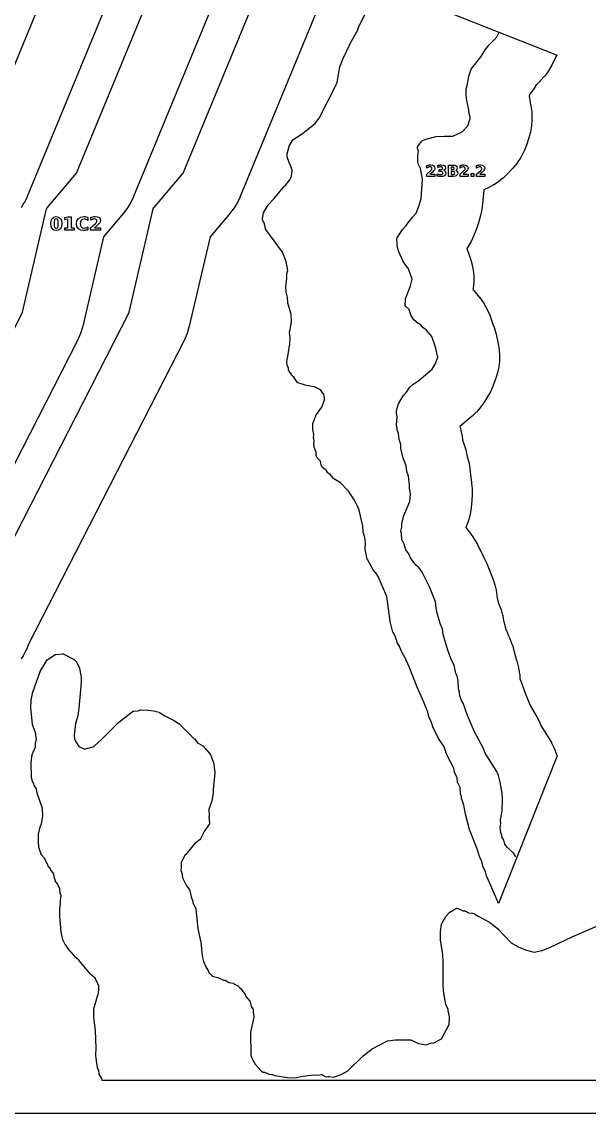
# Model space of a CAD drawing. Header units: millimetres. Extents: x 0 to 841, y 0 to 594.
# Drawn here: x 255.2 to 438.9, y 0 to 353.4 of the extents above; entities that cross this region are included whole.
import ezdxf

# ---------------------------------------------------------------- set-up
doc = ezdxf.new("R2010")
doc.units = ezdxf.units.MM
for name, color, linetype in [('CUT', 1, 'Continuous'), ('ENGRAVE', 5, 'Continuous'), ('SHEET_EDGE_DO_NOT_CUT', 8, 'Continuous')]:
    doc.layers.add(name, color=color, linetype=linetype)

msp = doc.modelspace()

# ---------------------------------------------------------------- linework, layer by layer
at = {"layer": 'CUT'}
for points in [[(195.94, 142.97), (255.46, 259.32), (255.47, 259.34), (255.48, 259.35), (263.24, 292.81), (263.25, 292.86), (263.27, 292.9), (263.29, 292.95), (263.37, 293.09), (263.4, 293.13), (263.42, 293.17), (272.92, 304.4), (272.93, 304.41), (272.93, 304.42), (302.84, 376.94)], [(238.43, 304.42), (268.34, 376.94)], [(238.54, 158.83), (289.96, 259.32), (289.97, 259.34), (289.98, 259.35), (297.74, 292.81), (297.75, 292.86), (297.77, 292.9), (297.79, 292.95), (297.87, 293.09), (297.9, 293.13), (297.92, 293.17), (307.42, 304.4), (307.43, 304.41), (307.43, 304.42), (337.34, 376.94)], [(321.33, 369.32), (291.42, 296.8), (291.41, 296.77), (290.54, 294.94), (290.52, 294.89), (289.47, 293.17), (289.44, 293.12), (288.21, 291.51), (288.19, 291.49), (281.68, 283.78), (281.67, 283.77), (281.67, 283.76), (274.96, 254.83), (274.95, 254.8), (274.26, 252.5), (274.24, 252.44), (273.28, 250.24), (273.27, 250.21), (214.36, 135.07)], [(286.83, 369.32), (256.92, 296.8), (256.91, 296.77), (256.04, 294.94), (256.02, 294.89), (254.97, 293.17)], [(355.83, 369.32), (325.92, 296.8), (325.91, 296.77), (325.04, 294.94), (325.02, 294.89), (323.97, 293.17), (323.94, 293.12), (322.71, 291.51), (322.69, 291.49), (316.18, 283.78), (316.17, 283.77), (316.17, 283.76), (309.46, 254.83), (309.45, 254.8), (308.76, 252.5), (308.74, 252.44), (307.78, 250.24), (307.77, 250.21), (257.33, 151.64), (257.33, 151.63), (257.32, 151.62), (257.32, 151.59), (257.3, 151.55), (256.59, 149.82), (256.57, 149.78), (255.69, 148.13), (255.67, 148.09), (255.03, 147.12)], [(370.33, 365.67), (428.56, 342.6), (428.26, 342.32), (428.25, 342.31), (428.25, 342.3), (426.81, 339.41), (426.8, 339.39), (425.77, 337.57), (425.74, 337.53), (424.54, 335.85), (424.5, 335.8), (423.12, 334.25), (423.1, 334.23), (421.7, 332.82), (421.69, 332.8), (421.68, 332.79), (421.04, 331.75), (421.03, 331.72), (419.54, 329.61), (419.52, 329.59), (419.47, 329.52), (419.46, 329.51), (419.46, 329.5), (419.51, 329.28), (419.51, 329.26), (419.82, 327.48), (419.83, 327.43), (419.85, 327.16), (419.85, 327.15), (419.85, 327.14), (420.08, 326.21), (420.08, 326.16), (420.34, 324.24), (420.35, 324.19), (420.41, 322.25), (420.41, 322.23), (420.41, 321.78), (420.4, 321.76), (420.27, 319.79), (420.27, 319.74), (419.94, 317.8), (419.93, 317.75), (419.41, 315.85), (419.41, 315.83), (418.64, 313.49), (418.63, 313.46), (417.85, 311.46), (417.82, 311.41), (416.83, 309.51), (416.81, 309.47), (415.61, 307.69), (415.58, 307.65), (414.19, 306), (414.17, 305.98), (412.34, 304.04), (412.33, 304.03), (411.04, 302.78), (411, 302.75), (409.61, 301.63), (409.58, 301.6), (408.09, 300.62), (408.05, 300.59), (406.47, 299.74), (406.45, 299.73), (404.81, 298.94), (404.8, 298.94), (404.8, 298.93), (404.43, 294.46), (404.42, 294.44), (404.18, 292.6), (404.17, 292.55), (403.76, 290.74), (403.75, 290.72), (403.08, 288.34), (403.08, 288.32), (402.42, 286.38), (402.41, 286.36), (401.5, 284.04), (401.49, 284.02), (400.72, 282.31), (400.7, 282.27), (399.77, 280.66), (399.75, 280.62), (399.3, 279.98), (399.29, 279.97), (399.3, 279.96), (400.38, 277), (400.39, 276.98), (400.97, 275.09), (400.99, 275.05), (401.38, 273.13), (401.38, 273.08), (401.58, 271.13), (401.58, 271.08), (401.58, 269.12), (401.58, 269.07), (401.38, 267.12), (401.37, 267.07), (401.3, 266.74), (401.3, 266.72), (401.31, 266.72), (401.54, 266.46), (401.56, 266.44), (403.36, 264.26), (403.38, 264.24), (404.69, 262.45), (404.72, 262.4), (405.82, 260.49), (405.85, 260.44), (406.73, 258.4), (406.74, 258.37), (408.01, 254.89), (408.02, 254.86), (408.77, 252.28), (408.78, 252.25), (409.46, 249.09), (409.47, 249.07), (409.78, 247.25), (409.78, 247.2), (409.92, 245.38), (409.92, 245.33), (409.88, 243.5), (409.88, 243.45), (409.67, 241.63), (409.66, 241.59), (409.28, 239.79), (409.27, 239.75), (408.72, 237.99), (408.71, 237.97), (407.89, 235.71), (407.88, 235.68), (406.99, 233.62), (406.97, 233.57), (405.85, 231.62), (405.84, 231.6), (404.81, 230.02), (404.79, 230), (403.69, 228.48), (403.66, 228.44), (402.43, 227.04), (402.39, 227), (401.02, 225.72), (401, 225.7), (397.1, 222.38), (397.09, 222.37), (397.09, 222.36), (397.11, 222.2), (397.12, 222.17), (397.42, 221.12), (397.43, 221.07), (397.77, 219.21), (397.78, 219.16), (397.87, 218.11), (397.87, 218.08), (397.87, 218.07), (397.88, 218.04), (398.46, 216.46), (398.47, 216.44), (398.97, 214.85), (398.99, 214.81), (399.35, 213.2), (399.36, 213.15), (399.44, 212.6), (399.44, 212.59), (399.44, 212.58), (399.56, 212.25), (399.57, 212.21), (400.03, 210.46), (400.04, 210.42), (400.33, 208.63), (400.34, 208.61), (400.66, 205.81), (400.66, 205.79), (400.78, 204.34), (400.78, 204.3), (400.78, 203.99), (400.78, 203.96), (401.01, 202.23), (401.01, 202.18), (401.08, 200.34), (401.08, 200.3), (400.97, 198.45), (400.97, 198.42), (400.71, 195.98), (400.7, 195.96), (400.42, 194.1), (400.41, 194.06), (399.94, 192.24), (399.93, 192.2), (399.29, 190.43), (399.28, 190.41), (399, 189.72), (398.99, 189.71), (399, 189.7), (399, 189.7), (399.03, 189.66), (400.21, 188.14), (400.22, 188.12), (401.22, 186.68), (401.24, 186.65), (402.63, 184.33), (402.65, 184.3), (405.07, 179.56), (405.08, 179.54), (405.88, 177.74), (405.89, 177.72), (407.81, 172.81), (407.81, 172.79), (408.38, 171.13), (408.39, 171.09), (408.8, 169.4), (408.81, 169.35), (409.07, 167.62), (409.07, 167.6), (409.15, 166.82), (409.16, 166.79), (409.17, 166.74), (409.17, 166.73), (409.6, 165.19), (409.61, 165.16), (409.83, 164.66), (409.83, 164.64), (410.45, 162.98), (410.46, 162.94), (410.92, 161.24), (410.93, 161.2), (411.24, 159.46), (411.24, 159.43), (411.27, 159.19), (411.27, 159.18), (411.28, 159.17), (412.11, 156.34), (412.12, 156.32), (412.79, 154.54), (412.8, 154.52), (413.21, 153.67), (413.22, 153.65), (414.05, 151.62), (414.07, 151.57), (414.67, 149.46), (414.68, 149.43), (414.87, 148.62), (414.87, 148.61), (414.87, 148.6), (415, 148.3), (415.02, 148.24), (415.66, 146.03), (415.67, 146), (416.06, 144.28), (416.06, 144.25), (416.42, 142.13), (416.43, 142.08), (416.51, 140.65), (416.51, 140.63), (416.52, 140.62), (417.02, 139.33), (417.03, 139.31), (418.17, 136), (418.18, 135.98), (419.74, 132.3), (419.75, 132.27), (422.08, 128.16), (422.09, 128.14), (422.8, 126.73), (422.82, 126.7), (423.32, 125.51), (423.32, 125.5), (423.33, 125.49), (425.99, 121.26), (426, 121.25), (426.73, 119.98), (426.75, 119.95), (427.38, 118.63), (427.39, 118.61), (427.92, 117.4), (427.93, 117.38), (428.51, 115.88), (428.53, 115.84), (428.56, 115.75), (409.6, 67.92), (409.34, 68.35), (409.34, 68.35), (409.31, 68.41), (405.87, 76.38), (405.85, 76.43), (405.33, 78.15), (405.32, 78.17), (404.64, 79.74), (404.62, 79.81), (404.08, 81.82), (404.07, 81.83), (404.07, 81.84), (403.44, 83.06), (403.42, 83.1), (403.41, 83.14), (402.75, 85.28), (402.74, 85.3), (400.35, 91.33), (400.33, 91.38), (398.85, 96.77), (398.84, 96.82), (398.34, 99.71), (398.34, 99.72), (398.33, 99.73), (397.66, 101.73), (397.64, 101.79), (397.63, 101.84), (397.55, 102.71), (397.55, 102.72), (397.54, 102.73), (397.3, 103.5), (397.28, 103.56), (397.27, 103.61), (397.13, 105.41), (397.12, 105.42), (397.12, 105.43), (396.38, 106.92), (396.36, 106.96), (396.35, 107), (396.34, 107.05), (396.33, 107.09), (396.17, 108.63), (396.17, 108.64), (396.16, 108.65), (395.36, 110.3), (395.34, 110.35), (395.33, 110.4), (395.32, 110.45), (395.12, 111.74), (395.12, 111.75), (395.11, 111.76), (393.15, 115.36), (393.13, 115.41), (392.49, 116.91), (392.47, 116.97), (391.99, 118.59), (391.98, 118.6), (391.98, 118.61), (390.15, 121.37), (390.12, 121.42), (388.45, 124.73), (388.44, 124.77), (388.42, 124.81), (387.93, 126.47), (387.93, 126.48), (387.92, 126.48), (387.04, 128.36), (387.02, 128.41), (387.01, 128.46), (386.7, 129.81), (386.69, 129.84), (385.45, 133.11), (385.45, 133.13), (383.28, 137.96), (383.27, 137.98), (380.64, 144.51), (380.64, 144.52), (379.2, 147.71), (379.19, 147.73), (378.32, 149.25), (378.28, 149.31), (377.63, 150.95), (377.61, 150.98), (376.81, 152.43), (376.79, 152.48), (376.77, 152.52), (376.24, 154.18), (376.23, 154.19), (376.23, 154.2), (375.45, 155.69), (375.43, 155.74), (375.41, 155.79), (374.5, 159.2), (374.49, 159.27), (373.39, 167.26), (373.39, 167.27), (373.38, 167.28), (370.58, 173.76), (370.57, 173.78), (370.11, 174.61), (370.1, 174.62), (370.09, 174.63), (369.07, 175.88), (369.04, 175.91), (369.02, 175.95), (367.12, 179.3), (367.1, 179.35), (367.08, 179.4), (367.07, 179.45), (366.45, 182.61), (366.44, 182.67), (366.44, 182.72), (366.51, 184.61), (366.51, 184.63), (366.51, 184.64), (366.27, 186.4), (366.26, 186.43), (365.79, 188.11), (365.78, 188.16), (365.77, 188.21), (365.66, 190.04), (365.66, 190.05), (365.66, 190.06), (364.45, 195.29), (364.44, 195.31), (364.44, 195.32), (362.93, 198.49), (362.91, 198.52), (360.96, 201.47), (360.96, 201.48), (360.95, 201.49), (358.41, 204.07), (358.4, 204.08), (358.39, 204.09), (356.28, 205.4), (356.24, 205.43), (356.2, 205.47), (356.16, 205.5), (355.16, 206.67), (355.15, 206.68), (355.14, 206.69), (354.41, 207.23), (354.37, 207.26), (354.34, 207.29), (354.31, 207.33), (354.28, 207.37), (353.88, 208.04), (353.88, 208.05), (353.87, 208.06), (352.57, 209.1), (352.52, 209.14), (352.49, 209.18), (352.46, 209.22), (352.43, 209.27), (352.34, 209.44), (352.33, 209.48), (352.31, 209.52), (352.3, 209.56), (351.98, 211.07), (351.97, 211.08), (351.97, 211.09), (350.94, 212.13), (350.91, 212.17), (350.88, 212.21), (350.86, 212.25), (350.64, 212.65), (350.62, 212.7), (350.6, 212.75), (350.59, 212.8), (350.58, 212.85), (350.49, 214.28), (350.49, 214.29), (350.48, 214.3), (349.94, 215.66), (349.92, 215.72), (349.91, 215.77), (349.84, 216.24), (349.83, 216.29), (349.83, 216.34), (349.92, 217.88), (349.92, 217.89), (349.91, 217.91), (349.75, 218.4), (349.73, 218.45), (349.73, 218.49), (349.72, 218.54), (349.72, 218.58), (349.77, 219.75), (349.77, 219.76), (349.76, 219.77), (349.46, 221.23), (349.45, 221.28), (349.45, 221.34), (349.48, 223.32), (349.48, 223.37), (349.49, 223.41), (349.5, 223.45), (349.51, 223.5), (350.53, 226.12), (350.55, 226.16), (350.57, 226.2), (350.59, 226.24), (352.33, 228.57), (352.33, 228.58), (352.34, 228.59), (353.19, 230.85), (353.19, 230.87), (353.19, 230.88), (353.23, 231.74), (353.23, 231.75), (353.22, 231.76), (353.04, 232.72), (353.04, 232.73), (353.03, 232.74), (351.97, 234.18), (351.96, 234.19), (351.95, 234.19), (349.95, 235.23), (349.93, 235.23), (349.92, 235.24), (346.8, 235.77), (346.76, 235.78), (346.72, 235.8), (344.61, 236.55), (344.56, 236.57), (344.52, 236.59), (344.48, 236.62), (344.45, 236.65), (344.42, 236.68), (344.38, 236.71), (344.36, 236.75), (343.42, 238.18), (343.41, 238.19), (343.4, 238.2), (342.68, 238.83), (342.64, 238.87), (342.61, 238.91), (342.58, 238.96), (342.55, 239.01), (342.29, 239.62), (342.28, 239.63), (342.27, 239.64), (341.76, 240.3), (341.74, 240.34), (341.71, 240.38), (341.7, 240.42), (341.68, 240.46), (341.62, 240.65), (341.61, 240.69), (341.6, 240.73), (341.6, 240.78), (341.6, 240.82), (341.61, 241.26), (341.61, 241.27), (341.61, 241.28), (341.2, 242.02), (341.18, 242.06), (341.16, 242.1), (341.15, 242.15), (341.14, 242.19), (340.99, 243.37), (340.98, 243.41), (340.99, 243.46), (340.99, 243.51), (341, 243.56), (341.41, 245.04), (341.41, 245.07), (342.04, 249.12), (342.04, 249.15), (342.12, 251.06), (342.12, 251.07), (342.12, 251.08), (341.91, 252.84), (341.91, 252.89), (341.91, 252.94), (341.91, 252.98), (341.93, 253.03), (342.13, 253.75), (342.14, 253.79), (342.51, 256.29), (342.51, 256.3), (342.51, 256.31), (342.39, 258.68), (342.39, 258.69), (342.39, 258.71), (341.37, 262.29), (341.36, 262.34), (341.35, 262.39), (341.25, 264.21), (341.24, 264.22), (341.24, 264.23), (340.8, 265.91), (340.8, 265.95), (340.79, 265.99), (340.66, 267.68), (340.66, 267.74), (340.67, 267.79), (341.01, 270.3), (341.01, 270.33), (341.05, 271.75), (341.05, 271.81), (341.07, 271.86), (341.34, 272.9), (341.34, 272.91), (341.34, 272.92), (340.78, 275.8), (340.78, 275.81), (340.77, 275.82), (339.61, 278.79), (339.6, 278.8), (339.6, 278.81), (334.19, 286.12), (334.16, 286.16), (334.14, 286.2), (334.12, 286.24), (334.11, 286.28), (334.1, 286.33), (333.8, 287.95), (333.79, 287.96), (333.79, 287.97), (333.17, 289.39), (333.15, 289.44), (333.14, 289.49), (333.13, 289.54), (333.13, 289.59), (333.13, 289.64), (333.14, 289.69), (333.53, 291.59), (333.54, 291.64), (333.56, 291.69), (333.58, 291.74), (334.84, 293.93), (334.87, 293.99), (334.91, 294.03), (336.94, 296.16), (336.96, 296.18), (339.82, 299.79), (339.85, 299.82), (339.88, 299.86), (340.7, 300.57), (340.7, 300.58), (340.71, 300.59), (342.02, 302.21), (342.03, 302.23), (342.04, 302.24), (342.54, 303.29), (342.54, 303.3), (342.54, 303.31), (342.76, 305.31), (342.76, 305.32), (342.76, 305.33), (342.25, 307.01), (342.25, 307.02), (342.24, 307.03), (341.82, 307.7), (341.8, 307.75), (341.78, 307.8), (341.14, 309.63), (341.13, 309.67), (341.12, 309.72), (341.11, 309.76), (341.11, 309.81), (341.13, 310.57), (341.14, 310.62), (341.15, 310.68), (341.76, 313.03), (341.78, 313.07), (341.79, 313.12), (341.82, 313.16), (343.03, 315.16), (343.05, 315.2), (343.08, 315.23), (343.11, 315.26), (343.14, 315.29), (343.18, 315.32), (345.62, 316.92), (345.63, 316.93), (350.21, 320.45), (350.22, 320.45), (350.23, 320.46), (351.74, 322.56), (351.75, 322.57), (351.75, 322.58), (356.8, 332.58), (356.81, 332.6), (357.29, 333.81), (357.29, 333.82), (357.29, 333.83), (358.21, 338.77), (358.22, 338.81), (358.24, 338.86), (359.19, 341.28), (359.2, 341.31), (361.43, 346.1), (361.44, 346.13), (363.64, 350.07), (363.65, 350.1), (364.61, 352.43), (364.63, 352.46), (366.38, 355.96)], [(481.91, 10.62), (281.24, 10.62), (281.1, 11.18), (281.1, 11.18), (281.1, 11.19), (281.09, 11.2), (280.29, 12.6), (280.27, 12.64), (280.25, 12.68), (280.24, 12.73), (280.23, 12.77), (280.23, 12.82), (280.18, 13.68), (280.18, 13.69), (280.18, 13.7), (279.74, 14.73), (279.72, 14.76), (279.71, 14.8), (279.7, 14.84), (279.49, 16.16), (279.49, 16.19), (279.23, 18.71), (279.23, 18.77), (279.29, 21.2), (279.29, 21.21), (279.11, 26.61), (279.11, 26.64), (278.52, 31.07), (278.52, 31.11), (278.52, 31.15), (278.57, 33.66), (278.57, 33.7), (278.58, 33.74), (278.59, 33.79), (279.99, 38.68), (279.99, 38.69), (280, 38.7), (280.19, 40.21), (280.19, 40.22), (280.19, 40.24), (280.13, 41.18), (280.13, 41.19), (280.13, 41.2), (278.95, 43.68), (278.94, 43.69), (278.93, 43.7), (277.5, 44.98), (277.47, 45.01), (277.45, 45.03), (273.67, 49.58), (273.67, 49.59), (273.66, 49.6), (272.78, 50.34), (272.75, 50.37), (272.72, 50.4), (270.5, 52.96), (270.47, 52.99), (269.45, 54.38), (269.42, 54.43), (268.57, 55.96), (268.55, 56), (268.53, 56.05), (268.52, 56.09), (267.94, 58.71), (267.93, 58.78), (267.54, 63.66), (267.54, 63.69), (267.49, 66.14), (267.49, 66.19), (267.5, 66.24), (267.79, 67.82), (267.8, 67.83), (267.8, 67.85), (267.71, 68.66), (267.7, 68.7), (267.7, 68.75), (267.71, 68.79), (267.96, 70.49), (267.96, 70.5), (267.96, 70.51), (267.67, 71.19), (267.65, 71.24), (267.64, 71.29), (267.63, 71.35), (267.55, 72.58), (267.55, 72.59), (267.55, 72.6), (266.76, 74.28), (266.76, 74.29), (266.75, 74.3), (266.2, 74.91), (266.18, 74.95), (266.15, 74.99), (266.13, 75.03), (266.11, 75.07), (266.1, 75.11), (265.33, 77.85), (265.32, 77.86), (265.32, 77.87), (264.69, 78.57), (264.66, 78.6), (264.64, 78.64), (264.62, 78.68), (264.6, 78.72), (264.35, 79.37), (264.34, 79.38), (264.34, 79.39), (263.7, 80.19), (263.66, 80.24), (263.64, 80.29), (262.55, 82.57), (262.55, 82.58), (262.54, 82.59), (261.55, 83.65), (261.52, 83.69), (261.49, 83.74), (261.47, 83.78), (261.45, 83.83), (260.8, 85.76), (260.79, 85.81), (260.78, 85.87), (260.59, 88.14), (260.59, 88.2), (260.67, 90.65), (260.68, 90.71), (260.69, 90.76), (261.15, 92.63), (261.16, 92.67), (261.18, 92.71), (261.61, 93.68), (261.62, 93.69), (261.62, 93.7), (262.05, 96.16), (262.05, 96.17), (262.05, 96.19), (261.94, 98.66), (261.94, 98.67), (261.93, 98.69), (260.24, 103.59), (260.22, 103.63), (260.22, 103.67), (259.99, 105.01), (259.99, 105.03), (259.98, 105.04), (259.29, 106.04), (259.27, 106.08), (259.24, 106.12), (259.23, 106.16), (259.22, 106.21), (259.21, 106.25), (259.14, 106.66), (259.14, 106.68), (259.13, 106.69), (258.69, 107.38), (258.67, 107.43), (258.65, 107.47), (258.63, 107.52), (258.33, 108.66), (258.32, 108.7), (258.32, 108.74), (258.31, 108.79), (258.26, 113.6), (258.27, 113.67), (258.58, 116.03), (258.59, 116.07), (258.6, 116.11), (258.61, 116.15), (259.63, 118.68), (259.63, 118.69), (259.63, 118.7), (259.64, 119.62), (259.65, 119.67), (259.66, 119.73), (260.01, 121.18), (260.01, 121.19), (260.01, 121.2), (259.5, 123.68), (259.5, 123.69), (259.49, 123.7), (258.68, 125.85), (258.67, 125.89), (258.66, 125.93), (258.65, 125.97), (258.13, 131.21), (258.13, 131.25), (258.13, 131.28), (258.24, 133.61), (258.25, 133.67), (258.65, 135.92), (258.66, 135.96), (258.67, 136), (260.48, 141.17), (260.49, 141.19), (261.17, 142.95), (261.2, 143.02), (262.95, 146.09), (262.98, 146.13), (263, 146.16), (263.59, 146.86), (263.62, 146.89), (263.66, 146.93), (263.7, 146.95), (266.02, 148.5), (266.06, 148.52), (266.11, 148.54), (266.16, 148.56), (266.21, 148.57), (266.26, 148.58), (268.55, 148.73), (268.61, 148.73), (268.66, 148.72), (268.71, 148.71), (268.76, 148.69), (268.81, 148.67), (271.99, 147.05), (272.03, 147.03), (272.07, 147.01), (272.1, 146.98), (272.13, 146.94), (272.8, 146.21), (272.83, 146.17), (272.86, 146.14), (272.88, 146.1), (273.91, 144.09), (273.93, 144.05), (273.94, 144), (273.95, 143.96), (274.47, 141.24), (274.48, 141.19), (274.48, 141.14), (274.48, 139.5), (274.48, 139.46), (273.71, 131.19), (273.7, 131.16), (273.35, 128.73), (273.34, 128.69), (273.33, 128.66), (272.58, 126.2), (272.58, 126.19), (272.58, 126.18), (272.22, 122.26), (272.22, 122.25), (272.22, 122.24), (272.32, 121.2), (272.32, 121.19), (272.32, 121.18), (272.68, 120.26), (272.69, 120.25), (272.69, 120.24), (273.65, 118.7), (273.66, 118.69), (273.67, 118.69), (275.37, 117.93), (275.39, 117.92), (275.4, 117.92), (278.64, 118.78), (278.66, 118.79), (278.66, 118.79), (281.16, 121.1), (281.17, 121.11), (286.1, 126.12), (286.15, 126.16), (290.98, 130), (291.02, 130.03), (291.07, 130.05), (291.12, 130.08), (291.31, 130.14), (291.37, 130.16), (291.43, 130.17), (292.78, 130.32), (292.79, 130.33), (292.8, 130.33), (293.63, 130.56), (293.67, 130.57), (293.72, 130.57), (293.77, 130.57), (296.08, 130.52), (296.14, 130.52), (298.62, 130.14), (298.66, 130.13), (298.69, 130.12), (299.69, 129.8), (299.75, 129.78), (299.8, 129.75), (301.54, 128.69), (301.56, 128.68), (304.55, 127.2), (304.6, 127.16), (306.01, 126.21), (306.05, 126.18), (306.09, 126.15), (311.07, 121.23), (311.1, 121.2), (312.26, 119.82), (312.27, 119.81), (312.28, 119.8), (313.83, 118.92), (313.88, 118.89), (313.92, 118.86), (313.96, 118.82), (316.18, 116.28), (316.21, 116.24), (316.24, 116.19), (316.27, 116.14), (317.22, 113.75), (317.24, 113.69), (317.25, 113.63), (317.72, 110.33), (317.72, 110.27), (317.72, 110.21), (317.18, 104.75), (317.18, 104.72), (317.19, 103.66), (317.19, 103.61), (317.18, 103.56), (316.72, 101.18), (316.7, 101.12), (315.78, 98.32), (315.78, 98.31), (315.78, 98.3), (315.94, 96.4), (315.94, 96.36), (315.94, 96.31), (315.93, 96.26), (315.92, 96.22), (315.81, 95.85), (315.8, 95.84), (315.8, 95.83), (315.98, 93.89), (315.99, 93.84), (315.98, 93.79), (315.97, 93.74), (315.96, 93.69), (315.94, 93.64), (315.92, 93.6), (315.9, 93.56), (314.26, 91.2), (314.25, 91.19), (314.25, 91.18), (313.12, 88.84), (313.1, 88.8), (313.07, 88.76), (313.04, 88.72), (313.01, 88.69), (312.98, 88.66), (311.17, 87.25), (311.16, 87.24), (311.15, 87.23), (308.18, 83.7), (308.17, 83.69), (308.16, 83.68), (306.87, 81.2), (306.87, 81.19), (306.87, 81.18), (306.87, 79.46), (306.87, 79.41), (306.86, 79.36), (306.72, 78.7), (306.72, 78.69), (306.72, 78.68), (307.16, 77.31), (307.17, 77.25), (307.18, 77.19), (307.25, 76.2), (307.25, 76.19), (307.25, 76.18), (308.57, 73.62), (308.57, 73.61), (308.58, 73.6), (309.59, 72.25), (309.61, 72.21), (309.64, 72.17), (309.65, 72.13), (309.67, 72.09), (309.68, 72.05), (310.06, 70.11), (310.06, 70.1), (310.07, 70.09), (310.54, 68.84), (310.56, 68.78), (310.57, 68.73), (310.58, 68.68), (310.6, 68.14), (310.6, 68.13), (310.6, 68.12), (311.55, 66.27), (311.57, 66.23), (311.58, 66.19), (311.59, 66.14), (311.6, 66.1), (312.27, 59.83), (312.27, 59.81), (312.93, 56.22), (312.93, 56.21), (312.94, 56.2), (313.15, 55.64), (313.16, 55.59), (313.17, 55.55), (313.18, 55.51), (313.66, 50.92), (313.67, 50.89), (314.09, 49.12), (314.1, 49.11), (314.1, 49.1), (314.83, 47.38), (314.84, 47.37), (314.84, 47.36), (315.49, 46.31), (315.51, 46.27), (315.53, 46.22), (315.55, 46.17), (315.67, 45.72), (315.67, 45.7), (315.68, 45.69), (316.86, 44.42), (316.87, 44.41), (316.88, 44.4), (318.61, 43.95), (318.65, 43.94), (318.69, 43.93), (320.55, 43.1), (320.56, 43.1), (320.57, 43.09), (321.07, 43.02), (321.13, 43.01), (321.18, 42.99), (321.23, 42.97), (321.28, 42.94), (322.24, 42.3), (322.25, 42.29), (322.27, 42.29), (323.61, 42.05), (323.66, 42.04), (323.71, 42.02), (323.76, 42), (325.13, 41.28), (325.17, 41.26), (325.21, 41.23), (325.24, 41.2), (325.28, 41.16), (325.66, 40.71), (325.67, 40.7), (325.68, 40.69), (326.12, 40.37), (326.16, 40.35), (326.19, 40.31), (326.22, 40.28), (326.25, 40.24), (326.81, 39.37), (326.82, 39.36), (326.83, 39.35), (327.36, 38.8), (327.39, 38.76), (327.42, 38.72), (327.44, 38.68), (327.46, 38.64), (327.48, 38.6), (327.73, 37.78), (327.73, 37.77), (327.74, 37.76), (329.09, 36.24), (329.12, 36.2), (329.15, 36.16), (329.17, 36.11), (329.19, 36.07), (329.21, 36.02), (329.53, 34.58), (329.53, 34.57), (329.54, 34.56), (330.07, 33.77), (330.09, 33.73), (330.11, 33.68), (330.13, 33.63), (330.14, 33.58), (330.15, 33.53), (330.15, 33.48), (330.14, 32.69), (330.14, 32.67), (330.14, 32.66), (330.4, 31.29), (330.4, 31.24), (330.41, 31.19), (330.4, 31.14), (330.39, 31.09), (329.28, 26.21), (329.28, 26.19), (329.28, 26.18), (329.38, 18.7), (329.38, 18.69), (329.38, 18.68), (329.87, 17.42), (329.88, 17.41), (329.88, 17.4), (330.81, 15.86), (330.82, 15.85), (330.83, 15.84), (332.75, 13.72), (332.75, 13.71), (332.76, 13.7), (333.27, 13.33), (333.28, 13.32), (333.3, 13.32), (333.67, 13.3), (333.71, 13.3), (333.76, 13.29), (333.81, 13.28), (333.85, 13.26), (335.14, 12.69), (335.15, 12.68), (335.16, 12.68), (336.12, 12.57), (336.17, 12.56), (336.21, 12.55), (336.26, 12.53), (337.13, 12.17), (337.14, 12.16), (337.16, 12.16), (341.13, 11.58), (341.15, 11.58), (343.62, 11.39), (343.64, 11.39), (343.65, 11.39), (346.17, 11.95), (346.22, 11.96), (349.76, 12.38), (349.8, 12.38), (349.84, 12.38), (351.15, 12.34), (351.16, 12.34), (351.17, 12.35), (352.2, 12.47), (352.25, 12.48), (352.31, 12.47), (352.37, 12.47), (352.56, 12.42), (352.61, 12.41), (352.66, 12.39), (352.71, 12.36), (353.65, 11.77), (353.66, 11.77), (353.67, 11.77), (354.4, 11.92), (354.45, 11.92), (354.49, 11.93), (354.54, 11.92), (354.58, 11.92), (356.14, 11.66), (356.16, 11.65), (356.17, 11.66), (358.65, 12.53), (358.66, 12.53), (358.66, 12.54), (360.82, 13.69), (360.83, 13.69), (360.84, 13.7), (365.85, 18.64), (365.89, 18.68), (368.57, 20.76), (368.61, 20.78), (368.64, 20.81), (373.58, 23.42), (373.62, 23.43), (373.66, 23.45), (373.71, 23.46), (373.75, 23.47), (376.24, 23.76), (376.3, 23.76), (380.94, 23.75), (380.99, 23.75), (381.05, 23.74), (381.1, 23.72), (381.15, 23.7), (383.65, 22.53), (383.66, 22.52), (383.67, 22.52), (386.14, 22.12), (386.16, 22.12), (386.17, 22.13), (387.56, 22.62), (387.61, 22.64), (387.65, 22.65), (388.64, 22.8), (388.66, 22.8), (388.67, 22.81), (391.14, 24.08), (391.15, 24.09), (391.16, 24.1), (393.63, 28.68), (393.63, 28.69), (393.63, 28.7), (393.75, 31.18), (393.75, 31.19), (393.75, 31.2), (393.29, 33.09), (393.28, 33.13), (393.27, 33.17), (393.27, 33.22), (393.28, 33.68), (393.28, 33.69), (393.27, 33.7), (392.56, 35.03), (392.53, 35.08), (392.52, 35.13), (392.5, 35.18), (391.87, 38.7), (391.87, 38.76), (391.69, 41.2), (391.69, 41.24), (391.66, 49.2), (391.66, 49.22), (391.53, 51.2), (391.53, 51.22), (390.84, 56.11), (390.84, 56.18), (390.82, 58.71), (390.83, 58.78), (391.16, 61.21), (391.17, 61.26), (391.18, 61.3), (391.2, 61.35), (391.22, 61.39), (392.5, 63.65), (392.53, 63.69), (392.56, 63.73), (393.66, 65), (393.7, 65.04), (393.74, 65.08), (393.79, 65.11), (395.76, 66.24), (395.81, 66.26), (395.85, 66.28), (395.98, 66.32), (396.03, 66.33), (396.09, 66.34), (396.14, 66.34), (396.2, 66.34), (396.36, 66.32), (396.42, 66.31), (396.47, 66.29), (396.52, 66.27), (397.99, 65.54), (398, 65.54), (398.01, 65.54), (398.65, 65.48), (398.7, 65.48), (398.75, 65.46), (398.79, 65.45), (398.84, 65.43), (399.86, 64.91), (399.87, 64.9), (399.88, 64.9), (401.06, 64.79), (401.1, 64.79), (401.14, 64.78), (401.18, 64.77), (401.82, 64.53), (401.87, 64.51), (401.92, 64.48), (403.16, 63.69), (403.18, 63.68), (406.65, 61.84), (406.69, 61.82), (406.73, 61.79), (409.55, 59.56), (409.58, 59.54), (409.61, 59.51), (413.65, 55.2), (413.66, 55.2), (413.67, 55.19), (416.17, 53.76), (416.2, 53.74), (418.61, 52.76), (418.65, 52.75), (421.15, 52.15), (421.16, 52.14), (421.17, 52.15), (423.64, 52.66), (423.66, 52.66), (423.67, 52.67), (426.14, 53.69), (426.15, 53.69), (433.66, 57.18), (433.67, 57.19), (446.17, 62.57)]]:
    msp.add_lwpolyline(points, dxfattribs=at)
at = {"layer": 'ENGRAVE'}
msp.add_lwpolyline([(415.24, 82.97), (414.57, 84.07), (412.54, 86.01), (411.64, 87.07), (411.28, 88.43), (410.64, 89.49), (410.62, 90.07), (410.29, 90.74), (410.25, 91.83), (410.1, 92.46), (410.28, 93.77), (410.24, 95), (410.75, 97.85), (410.9, 101.77), (410.75, 103.62), (410.16, 107.18), (409.61, 109.37), (409.07, 110.6), (405.31, 116.57), (404.66, 118.32), (401.77, 123.44), (399.49, 128.82), (398.12, 132.81), (397.62, 133.58), (397.06, 135.16), (397, 136.18), (396.57, 137.45), (396.56, 139.84), (396.16, 141.59), (395.78, 142.37), (395.17, 145.02), (394.4, 146.64), (393.14, 149.95), (391.64, 155.05), (391.41, 156.87), (390.7, 158.54), (389.75, 161.91), (389.37, 163.65), (389.18, 165.54), (387.26, 170.46), (384.82, 175.24), (383.81, 176.69), (382.79, 177.5), (381.07, 179.78), (380.56, 181.07), (379.59, 182.45), (379.07, 184.28), (378.27, 185.76), (378.14, 187.71), (377.97, 188.44), (378.27, 189.71), (378.26, 191.07), (378.92, 193.52), (380.82, 198.09), (381.08, 200.55), (380.76, 202.34), (380.8, 203.48), (380.47, 206.3), (379.86, 207.77), (379.68, 209.58), (378.63, 212.45), (378, 215.35), (377.95, 216.54), (377.41, 218.15), (377.24, 220.08), (376.78, 221.25), (376.8, 221.82), (376.54, 222.77), (376.74, 225.64), (376.5, 226.66), (376.56, 227.49), (377.18, 229.75), (378.7, 232.26), (379.8, 233.45), (380.82, 235.08), (381.81, 236), (383.76, 237.29), (388.05, 240.94), (389.09, 242.54), (389.93, 244.82), (389.23, 248.01), (387.95, 251.51), (386.13, 253.71), (385.15, 254.32), (384.16, 255.51), (383.58, 255.68), (382.13, 256.86), (381.21, 258.39), (380.64, 260.21), (379.55, 261.23), (379.4, 261.5), (379.37, 261.8), (379.5, 263.15), (379.46, 263.66), (381.04, 267.93), (381.6, 270.11), (380.39, 273.44), (378.75, 275.8), (377.34, 278.93), (376.9, 280.32), (376.73, 281.52), (376.65, 282.98), (376.8, 283.42), (378.5, 286.1), (379.61, 287.33), (381.74, 290.17), (382.9, 291.39), (383.82, 293.73), (384.5, 296.13), (385.02, 302.41), (384.29, 305.94), (383.69, 307.21), (383.47, 308.07), (383.42, 310), (383.7, 311.46), (383.36, 312.46), (383.38, 312.88), (384.61, 314.68), (384.94, 314.94), (386.48, 315.54), (389.41, 316.26), (392.12, 316.39), (394.81, 316.32), (397.79, 317.76), (399.63, 319.71), (400.41, 322.07), (400.41, 322.54), (399.94, 324.18), (399.99, 324.95), (399.34, 327.89), (399.09, 329.67), (399.11, 331.58), (399.54, 333.22), (399.96, 335.78), (400.7, 338.11), (403.97, 342.17), (405.29, 344.32), (406.52, 345.91), (408.9, 348.31), (409.63, 349.78)], dxfattribs=at)
for points in [[(387.38, 304.05), (388.99, 304.05), (388.99, 303.36), (386.34, 303.36), (386.34, 304.05), (387.67, 305.23), (387.82, 305.39), (387.93, 305.54), (387.99, 305.7), (388.02, 305.86), (387.97, 306.09), (387.84, 306.27), (387.64, 306.39), (387.39, 306.43), (387.16, 306.41), (386.91, 306.34), (386.64, 306.22), (386.35, 306.06), (386.35, 306.86), (386.66, 306.95), (386.97, 307.02), (387.28, 307.06), (387.58, 307.07), (388.16, 307), (388.6, 306.78), (388.87, 306.44), (388.96, 305.98), (388.92, 305.69), (388.81, 305.43), (388.57, 305.12), (388.16, 304.74), (387.38, 304.05)], [(391.75, 305.33), (392.07, 305.2), (392.31, 305), (392.45, 304.73), (392.5, 304.4), (392.4, 303.92), (392.09, 303.57), (391.58, 303.36), (390.88, 303.29), (390.59, 303.3), (390.31, 303.34), (390.03, 303.39), (389.75, 303.47), (389.75, 304.2), (390.02, 304.08), (390.28, 304), (390.54, 303.95), (390.79, 303.93), (391.12, 303.96), (391.36, 304.06), (391.51, 304.22), (391.56, 304.43), (391.51, 304.65), (391.36, 304.81), (391.11, 304.9), (390.76, 304.94), (390.38, 304.94), (390.38, 305.54), (390.77, 305.54), (391.08, 305.57), (391.3, 305.65), (391.43, 305.79), (391.48, 305.99), (391.43, 306.18), (391.31, 306.32), (391.1, 306.4), (390.83, 306.43), (390.6, 306.42), (390.37, 306.38), (390.14, 306.32), (389.91, 306.23), (389.91, 306.92), (390.19, 306.98), (390.46, 307.03), (390.73, 307.06), (391, 307.07), (391.62, 307.01), (392.06, 306.84), (392.33, 306.55), (392.42, 306.14), (392.37, 305.85), (392.25, 305.61), (392.04, 305.44), (391.75, 305.33)], [(395.72, 305.31), (395.99, 305.19), (396.19, 304.99), (396.32, 304.72), (396.36, 304.41), (396.27, 303.95), (396, 303.62), (395.55, 303.43), (394.92, 303.36), (393.36, 303.36), (393.36, 307.01), (394.77, 307.01), (395.42, 306.95), (395.87, 306.78), (396.12, 306.48), (396.21, 306.04), (396.18, 305.8), (396.09, 305.59), (395.93, 305.43), (395.72, 305.31)], [(394.82, 305.6), (395.01, 305.62), (395.15, 305.69), (395.24, 305.81), (395.27, 305.98), (395.24, 306.15), (395.15, 306.27), (395.01, 306.34), (394.82, 306.37), (394.3, 306.37), (394.3, 305.6), (394.82, 305.6)], [(394.85, 304), (395.1, 304.03), (395.28, 304.12), (395.38, 304.27), (395.42, 304.48), (395.38, 304.69), (395.28, 304.84), (395.1, 304.93), (394.85, 304.96), (394.3, 304.96), (394.3, 304), (394.85, 304)], [(398.15, 304.05), (399.75, 304.05), (399.75, 303.36), (397.11, 303.36), (397.11, 304.05), (398.44, 305.23), (398.59, 305.39), (398.7, 305.54), (398.76, 305.7), (398.79, 305.86), (398.74, 306.09), (398.61, 306.27), (398.41, 306.39), (398.16, 306.43), (397.93, 306.41), (397.67, 306.34), (397.4, 306.22), (397.12, 306.06), (397.12, 306.86), (397.43, 306.95), (397.74, 307.02), (398.05, 307.06), (398.35, 307.07), (398.93, 307), (399.37, 306.78), (399.64, 306.44), (399.73, 305.98), (399.69, 305.69), (399.58, 305.43), (399.34, 305.12), (398.93, 304.74), (398.15, 304.05)], [(400.7, 304.31), (401.58, 304.31), (401.58, 303.36), (400.7, 303.36), (400.7, 304.31)], [(403.53, 304.05), (405.13, 304.05), (405.13, 303.36), (402.48, 303.36), (402.48, 304.05), (403.81, 305.23), (403.97, 305.39), (404.08, 305.54), (404.14, 305.7), (404.16, 305.86), (404.12, 306.09), (403.99, 306.27), (403.79, 306.39), (403.53, 306.43), (403.3, 306.41), (403.05, 306.34), (402.78, 306.22), (402.49, 306.06), (402.49, 306.86), (402.81, 306.95), (403.12, 307.02), (403.43, 307.06), (403.73, 307.07), (404.31, 307), (404.75, 306.78), (405.02, 306.44), (405.11, 305.98), (405.07, 305.69), (404.95, 305.43), (404.72, 305.12), (404.31, 304.74), (403.53, 304.05)], [(268.17, 288.07), (268.05, 287.1), (267.7, 286.39), (267.13, 285.94), (266.37, 285.8), (265.61, 285.94), (265.04, 286.39), (264.69, 287.1), (264.57, 288.07), (264.69, 289.03), (265.04, 289.75), (265.61, 290.19), (266.37, 290.34), (267.13, 290.19), (267.7, 289.75), (268.05, 289.03), (268.17, 288.07)], [(269.16, 286.66), (270.16, 286.66), (270.16, 289.49), (269.13, 289.28), (269.13, 290.05), (270.15, 290.26), (271.22, 290.26), (271.22, 286.66), (272.22, 286.66), (272.22, 285.88), (269.16, 285.88), (269.16, 286.66)], [(276.65, 286.12), (276.33, 285.98), (276, 285.88), (275.66, 285.82), (275.3, 285.8), (274.32, 285.95), (273.57, 286.41), (273.09, 287.13), (272.93, 288.07), (273.09, 289), (273.57, 289.72), (274.32, 290.18), (275.3, 290.34), (275.66, 290.32), (276, 290.25), (276.33, 290.15), (276.65, 290.01), (276.65, 289.11), (276.34, 289.29), (276.03, 289.42), (275.72, 289.49), (275.39, 289.52), (274.85, 289.42), (274.44, 289.13), (274.18, 288.67), (274.1, 288.07), (274.18, 287.46), (274.44, 287), (274.85, 286.71), (275.39, 286.61), (275.72, 286.64), (276.03, 286.71), (276.34, 286.84), (276.65, 287.03), (276.65, 286.12)], [(278.76, 286.71), (280.69, 286.71), (280.69, 285.88), (277.51, 285.88), (277.51, 286.71), (279.11, 288.12), (279.29, 288.31), (279.42, 288.5), (279.5, 288.69), (279.52, 288.88), (279.47, 289.16), (279.32, 289.38), (279.08, 289.52), (278.77, 289.57), (278.49, 289.54), (278.19, 289.45), (277.87, 289.31), (277.52, 289.12), (277.52, 290.08), (277.9, 290.19), (278.27, 290.27), (278.64, 290.32), (279, 290.34), (279.7, 290.25), (280.22, 289.99), (280.55, 289.58), (280.66, 289.03), (280.61, 288.68), (280.47, 288.36), (280.19, 288), (279.7, 287.53), (278.76, 286.71)], [(267.04, 288.07), (267, 288.77), (266.89, 289.23), (266.68, 289.48), (266.37, 289.57), (266.06, 289.48), (265.85, 289.23), (265.74, 288.77), (265.7, 288.07), (265.74, 287.37), (265.85, 286.9), (266.06, 286.65), (266.37, 286.57), (266.68, 286.65), (266.89, 286.9), (267, 287.37), (267.04, 288.07)]]:
    msp.add_lwpolyline(points, close=True, dxfattribs=at)
at = {"layer": 'SHEET_EDGE_DO_NOT_CUT'}
msp.add_lwpolyline([(0, 0), (841, 0), (841, 594), (0, 594)], close=True, dxfattribs=at)

doc.saveas('drawing.dxf')
